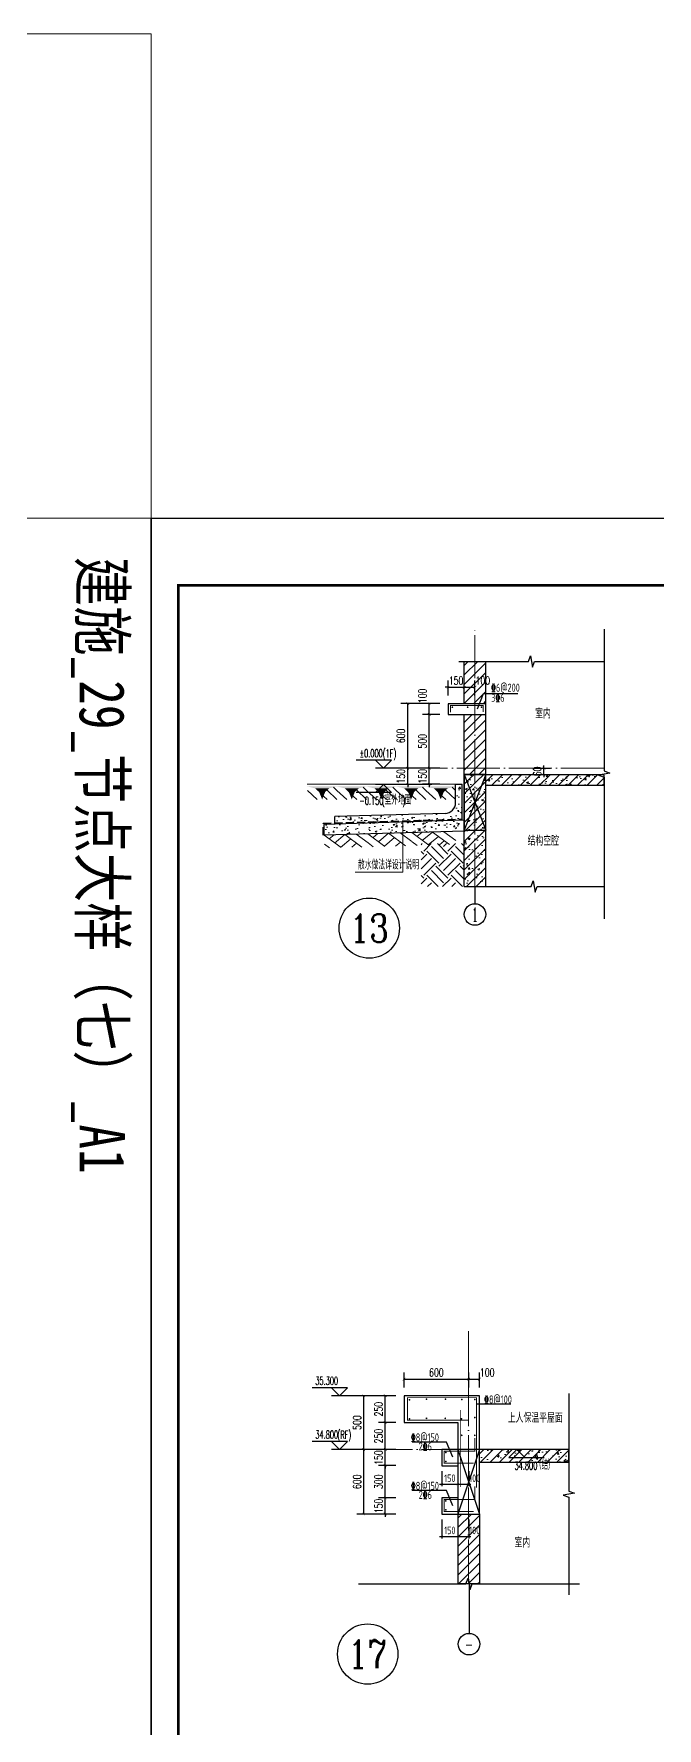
# Model space of a CAD drawing. Extents: x -668857 to 143095, y -247466 to 228182.
# Drawn here: x 125845 to 131631, y 162343 to 178091 of the extents above; entities that cross this region are included whole.
import ezdxf
from ezdxf.enums import TextEntityAlignment as Align

# ---------------------------------------------------------------- set-up
doc = ezdxf.new("R2010")
doc.units = 0
doc.header["$LTSCALE"] = 1000
doc.linetypes.add('DASH', pattern=[0.35, 0.25, -0.1])
doc.linetypes.add('DOTE', pattern=[2.42, 2, -0.2, 0.02, -0.2])
doc.layers.get('0').update_dxf_attribs({"linetype": 'CONTINUOUS'})
doc.layers.get('DEFPOINTS').update_dxf_attribs({"linetype": 'CONTINUOUS'})
for name, color, linetype in [('A-AXIS_TEXT', 7, 'CONTINUOUS'), ('AXIS', 3, 'CONTINUOUS'), ('COLUMN', 4, 'CONTINUOUS'), ('DIM', 2, 'CONTINUOUS'), ('DIM_ELEV', 3, 'CONTINUOUS'), ('DIM_SYMB', 3, 'CONTINUOUS'), ('PUB_DIM', 3, 'CONTINUOUS'), ('PUB_TEXT', 2, 'CONTINUOUS'), ('REIN', 6, 'CONTINUOUS'), ('S-大样-砼线', 7, 'CONTINUOUS'), ('S-引出线', 40, 'CONTINUOUS'), ('TEXT', 2, 'CONTINUOUS'), ('WALL', 5, 'CONTINUOUS'), ('yichutu', 7, 'CONTINUOUS'), ('导图字', 7, 'CONTINUOUS')]:
    doc.layers.add(name, color=color, linetype=linetype)
for name, color, linetype, lineweight in [('AXIS_TEXT', 7, 'CONTINUOUS', 20), ('DOTE', 19, 'DOTE', 9), ('PUB_HATCH', 8, 'CONTINUOUS', 9), ('图框', 9, 'CONTINUOUS', 18), ('填充', 251, 'CONTINUOUS', 5), ('平面-排水沟', 86, 'CONTINUOUS', 15), ('立面-中轮廓线', 30, 'CONTINUOUS', 35), ('粉刷', 251, 'CONTINUOUS', 9)]:
    doc.layers.add(name, color=color, linetype=linetype, lineweight=lineweight)
doc.styles.add('_TCH_AXIS', font='COMPLEX', dxfattribs={"bigfont": 'GBCBIG'})
doc.styles.add('_TCH_DIM', font='SIMPLEX.shx', dxfattribs={"width": 0.7, "bigfont": 'GBCBIG.shx'})
doc.styles.add('_TCH_DIM_T3', font='SIMPLEX', dxfattribs={"width": 0.705882, "bigfont": 'GBCBIG'})
doc.styles.add('COMPLEX', font='COMPLEX')
doc.styles.add('DIM_FONT_T3', font='SIMPLEX', dxfattribs={"width": 0.705882, "bigfont": 'GBCBIG'})
doc.styles.add('TSSD_DIMENSION', font='Tssdeng.shx', dxfattribs={"width": 0.7, "bigfont": 'tssdchn.shx'})
doc.styles.add('TSSD_REIN', font='tssdeng.shx', dxfattribs={"width": 0.7, "height": 300, "bigfont": 'tssdchn.shx'})
doc.styles.add('w', font='tssdeng.shx', dxfattribs={"width": 0.8, "bigfont": 'tssdchn.shx'})
doc.styles.add('黑体', font='simhei.ttf')
doc.dimstyles.new('_TCH_ARCH&&25', dxfattribs={"dimtxt": 74.375, "dimasz": 25, "dimexe": 62.5, "dimexo": 75, "dimgap": 25, "dimtad": 1, "dimdec": 0, "dimzin": 0, "dimdsep": 46, "dimtxsty": '_TCH_DIM_T3', "dimblk": 'ARCHTICK', "dimcen": 0.09, "dimclrt": 7, "dimazin": 0, "dimtfac": 1, "dimtdec": 0, "dimtix": 1, "dimtmove": 2, "dimatfit": 3, "dimldrblk": 'ARCHTICK', "dimfxl": 0, "dimtolj": 1, "dimtzin": 0, "dimarcsym": 0})
doc.dimstyles.new('TSSD_20_20', dxfattribs={"dimtxt": 60, "dimasz": 20, "dimexe": 20, "dimexo": 50, "dimgap": 20, "dimtad": 1, "dimdec": 0, "dimzin": 0, "dimdsep": 46, "dimtxsty": 'TSSD_DIMENSION', "dimblk": 'ARCHTICK', "dimblk1": 'ARCHTICK', "dimblk2": 'ARCHTICK', "dimcen": 0, "dimdle": 20, "dimclrt": 7, "dimadec": 0, "dimazin": 0, "dimtfac": 1, "dimtdec": 0, "dimtix": 1, "dimtmove": 2, "dimatfit": 3, "dimfxl": 0, "dimtolj": 1, "dimtzin": 0, "dimarcsym": 0})
pattern_1 = [(50, (28072.99, 249033.25), (143.452037, -12.550427), [15, -165]), (355, (28072.99, 249033.25), (-27.750267, 150.438427), [12, -132]), (100.4514, (28084.94, 249032.2), (115.701876, 137.88791), [12.74804, -140.22842]), (46.1842, (28072.99, 249073.25), (213.44821, -33.1038), [22.5, -247.5]), (96.6356, (28090.77, 249070.5), (186.93254, 194.82357), [19.12206, -210.3426]), (351.1842, (28072.99, 249073.25), (186.93239, 194.82372), [18, -198]), (21, (28092.99, 249063.25), (119.38141, -80.52378), [15, -165]), (326, (28092.99, 249063.25), (48.663066, 145.03001), [12, -132]), (71.4514, (28102.93, 249056.54), (168.044526, 64.5061), [12.74804, -140.22842]), (37.5, (28072.986, 249033.25), (2.431971, 66.578771), [0, -130.4, 0, -134, 0, -132.5]), (7.5, (28072.986, 249033.25), (52.613907, 78.882342), [0, -76.4, 0, -127.4, 0, -50.5]), (327.5, (28028.386, 249033.25), (106.764487, -4.510974), [0, -50, 0, -156, 0, -207]), (317.5, (28008.39, 249033.25), (116.637234, 20.020996), [0, -65, 0, -103.6, 0, -147])]
pattern_2 = [(45, (-956095.346, 321026.26), (-44.194174, 44.194174), []), (50, (-956095.35, 321026.26), (179.315046, -15.688034), [18.75, -206.25]), (355, (-956095.35, 321026.26), (-34.687833, 188.048033), [15, -165]), (100.4514, (-956080.4, 321024.95), (144.627345, 172.359886), [15.935047, -175.285528]), (46.1842, (-956095.35, 321076.26), (266.81026, -41.379754), [28.125, -309.375]), (96.6356, (-956073.1, 321072.8), (233.665676, 243.52947), [23.90257, -262.92825]), (351.1842, (-956095.35, 321076.26), (233.665486, 243.52965), [22.5, -247.5]), (21, (-956070.35, 321063.76), (149.226763, -100.654723), [18.75, -206.25]), (326, (-956070.35, 321063.76), (60.828833, 181.28751), [15, -165]), (71.4514, (-956057.91, 321055.37), (210.055657, 80.632624), [15.935047, -175.285528]), (37.5, (-956095.346, 321026.26), (3.039964, 83.2234635), [0, -163, 0, -167.5, 0, -165.625]), (7.5, (-956095.35, 321026.26), (65.767384, 98.602928), [0, -95.5, 0, -159.25, 0, -63.125]), (327.5, (-956151.096, 321026.26), (133.455609, -5.638718), [0, -62.5, 0, -195, 0, -258.75]), (317.5, (-956176.1, 321026.26), (145.796542, 25.026246), [0, -81.25, 0, -129.5, 0, -183.75])]
pattern_3 = [(45, (-956095.346, 321071.136), (-44.1941915, 44.1941915), [])]

# ---------------------------------------------------------------- blocks, each defined once
blk = doc.blocks.new('$LINEPAT$素土夯实')
at = {"color": 0}
for p, q in [((0, -210), (210, 0)), ((120, -300), (420, 0)), ((420, 0), (608, -188)), ((495, -300), (795, 0)), ((615, 0), (705, -90)), ((210, -210), (300, -300)), ((315, -105), (502, -293)), ((705, -300), (795, -210))]:
    blk.add_line(p, q, dxfattribs=at)
blk = doc.blocks.new('$LinePat$自然土壤')
at = {"color": 0}
for p, q in [((0, -90), (71, -19)), ((0, -300), (211, -89)), ((210, -300), (286, -224)), ((420, -300), (630, -90))]:
    blk.add_line(p, q, dxfattribs=at)
for points in [[(0, 0), (630, 0), (168, -45), (462, -45)], [(168, -45), (462, -45), (252, -132), (378, -132)], [(252, -132), (378, -132), (315, -300)]]:
    blk.add_solid(points, dxfattribs=at)
blk = doc.blocks.new('sanshui')
at = {"layer": '粉刷'}
h = blk.add_hatch(dxfattribs=at)
h.set_pattern_fill('混凝土', color=256, scale=20)
h.set_pattern_definition(pattern_1)
edge = h.paths.add_edge_path()
edge.add_line((346318, 427330), (346258, 427330))
edge.add_line((346258, 427330), (346258, 427160))
edge.add_arc((346158, 427160), 100, 271.7184, 360, ccw=False)
edge.add_line((346161, 427060), (345138, 427030))
edge.add_line((345138, 427030), (345138, 426970))
edge.add_line((345138, 426970), (346318, 427005))
edge.add_line((346318, 427005), (346318, 427330))
h = blk.add_hatch(dxfattribs=at)
h.set_pattern_fill('混凝土', color=256, scale=20)
h.set_pattern_definition(pattern_1)
h.paths.add_polyline_path([(346338, 426896), (346338, 426996), (345038, 426957), (345038, 426857)])
at = {"layer": 'COLUMN'}
for p, q in [((346258, 427330), (346318, 427330)), ((346258, 427160), (346258, 427330)), ((346318, 426995), (346318, 427330)), ((346338, 426996), (345038, 426957)), ((345038, 426857), (345038, 426957)), ((346161, 427060), (345138, 427030)), ((345138, 426960), (345138, 427030)), ((346338, 426896), (345038, 426857))]:
    blk.add_line(p, q, dxfattribs=at)
blk.add_arc((346158, 427160), 100, 271.7184, 0, dxfattribs=at)
at = {"layer": '立面-中轮廓线', "linetype": 'DASH', "ltscale": 0.3}
blk.add_lwpolyline([(345028, 426857), (345028, 426966), (346318, 427005)], dxfattribs=at)
at = {"layer": '粉刷'}
blk.add_line((344881, 427330), (346258, 427330), dxfattribs=at)
at = {"layer": '粉刷', "yscale": 0.4, "zscale": 0.4}
for name, p, xscale, rotation in [('$LinePat$自然土壤', (345157, 427310), -0.4369306507241237, 359.9999999999903), ('$LinePat$自然土壤', (345432, 427310), -0.4369306507241237, 359.9999999999903), ('$LinePat$自然土壤', (345707, 427310), -0.4369306507241237, 359.9999999999903), ('$LinePat$自然土壤', (345983, 427310), -0.4369306507241237, 359.9999999999903), ('$LinePat$自然土壤', (346258, 427310), -0.4369306507241237, 359.9999999999903), ('$LINEPAT$素土夯实', (345444, 426869), -0.5117605352322558, 1.718358001643932), ('$LINEPAT$素土夯实', (345851, 426881), -0.5117605352322558, 1.718358001643932), ('$LINEPAT$素土夯实', (346258, 426893), -0.5117605352322558, 1.718358001643932)]:
    blk.add_blockref(name, p, dxfattribs=dict(at, xscale=xscale, rotation=rotation))
blk = doc.blocks.new('GFDDDDRG')
at = {"layer": '图框'}
blk.add_lwpolyline([(923310, -107437), (923310, -159999), (893610, -159999), (893610, -107437)], close=True, dxfattribs=at)
blk.add_lwpolyline([(923310, -107437), (923310, -159999), (893610, -159999), (893610, -107437)], close=True, dxfattribs=at)
at = {"layer": '图框', "const_width": 50}
blk.add_lwpolyline([(894110, -159499), (922810, -159499), (922810, -108687), (894110, -108687)], close=True, dxfattribs=at)
blk = doc.blocks.new('yct-1051-594-26275-14850-25-1002.0')
at = {"layer": 'yichutu', "color": 7}
blk.add_lwpolyline([(0, 0), (0, 14850), (26275, 14850), (26275, 0)], close=True, dxfattribs=at)
blk = doc.blocks.new('_ArchTick')
at = {"color": 0, "linetype": 'ByBlock', "const_width": 0.15}
blk.add_lwpolyline([(-0.5, -0.5), (0.5, 0.5)], dxfattribs=at)
blk = doc.blocks.new('*D2223')
at = {"layer": 'DEFPOINTS', "color": 0}
for p in [(128907, 164933), (129207, 164933), (129207, 164333)]:
    blk.add_point(p, dxfattribs=at)
at = {"layer": 'PUB_DIM', "color": 0, "lineweight": -2}
for p, q in [((129132, 164933), (128844, 164933)), ((128907, 164333), (128907, 164933)), ((129132, 164333), (128844, 164333))]:
    blk.add_line(p, q, dxfattribs=at)
at = {"layer": 'PUB_DIM', "color": 0, "lineweight": -2, "xscale": 25, "yscale": 25, "zscale": 25}
for p, rotation in [((128907, 164933), 90), ((128907, 164333), 270)]:
    blk.add_blockref('_ArchTick', p, dxfattribs=dict(at, rotation=rotation))
at = {"layer": 'PUB_DIM', "color": 7, "insert": (128845, 164633), "char_height": 74.4, "attachment_point": 5, "rotation": 90, "style": '_TCH_DIM_T3'}
blk.add_mtext('\\A1;600', dxfattribs=at)
blk = doc.blocks.new('*D2224')
at = {"layer": 'DEFPOINTS', "color": 0}
for p in [(128907, 165433), (129207, 165433), (129207, 164933)]:
    blk.add_point(p, dxfattribs=at)
at = {"layer": 'PUB_DIM', "color": 0, "lineweight": -2}
for p, q in [((129132, 165433), (128844, 165433)), ((128907, 164933), (128907, 165433)), ((129132, 164933), (128844, 164933))]:
    blk.add_line(p, q, dxfattribs=at)
at = {"layer": 'PUB_DIM', "color": 0, "lineweight": -2, "xscale": 25, "yscale": 25, "zscale": 25}
for p, rotation in [((128907, 165433), 90), ((128907, 164933), 270)]:
    blk.add_blockref('_ArchTick', p, dxfattribs=dict(at, rotation=rotation))
at = {"layer": 'PUB_DIM', "color": 7, "insert": (128845, 165183), "char_height": 74.4, "attachment_point": 5, "rotation": 90, "style": '_TCH_DIM_T3'}
blk.add_mtext('\\A1;500', dxfattribs=at)
blk = doc.blocks.new('*D2225')
at = {"layer": 'DEFPOINTS', "color": 0}
for p in [(129632, 164783), (129782, 164783), (129782, 164611)]:
    blk.add_point(p, dxfattribs=at)
at = {"layer": 'DIM', "color": 0, "lineweight": -2}
for p, q in [((129632, 164733), (129632, 164591)), ((129782, 164733), (129782, 164591)), ((129612, 164611), (129802, 164611))]:
    blk.add_line(p, q, dxfattribs=at)
at = {"layer": 'DIM', "color": 0, "lineweight": -2, "xscale": 20, "yscale": 20, "zscale": 20, "rotation": 180}
blk.add_blockref('_ArchTick', (129632, 164611), dxfattribs=at)
at = {"layer": 'DIM', "color": 0, "lineweight": -2, "xscale": 20, "yscale": 20, "zscale": 20}
blk.add_blockref('_ArchTick', (129782, 164611), dxfattribs=at)
at = {"layer": 'DIM', "color": 7, "insert": (129707, 164666), "char_height": 70, "attachment_point": 5, "style": 'TSSD_DIMENSION'}
blk.add_mtext('\\A1;150', dxfattribs=at)
blk = doc.blocks.new('*D2226')
at = {"layer": 'DEFPOINTS', "color": 0}
for p in [(129782, 164783), (129882, 164783), (129882, 164611)]:
    blk.add_point(p, dxfattribs=at)
at = {"layer": 'DIM', "color": 0, "lineweight": -2}
for p, q in [((129782, 164733), (129782, 164591)), ((129882, 164733), (129882, 164591)), ((129762, 164611), (129902, 164611))]:
    blk.add_line(p, q, dxfattribs=at)
at = {"layer": 'DIM', "color": 0, "lineweight": -2, "xscale": 20, "yscale": 20, "zscale": 20, "rotation": 180}
blk.add_blockref('_ArchTick', (129782, 164611), dxfattribs=at)
at = {"layer": 'DIM', "color": 0, "lineweight": -2, "xscale": 20, "yscale": 20, "zscale": 20}
blk.add_blockref('_ArchTick', (129882, 164611), dxfattribs=at)
at = {"layer": 'DIM', "color": 7, "insert": (129938, 164666), "char_height": 70, "attachment_point": 5, "style": 'TSSD_DIMENSION'}
blk.add_mtext('\\A1;100', dxfattribs=at)
blk = doc.blocks.new('*D2227')
at = {"layer": 'DEFPOINTS', "color": 0}
for p in [(129882, 165587), (129282, 165433), (129882, 165433)]:
    blk.add_point(p, dxfattribs=at)
at = {"layer": 'PUB_DIM', "color": 0, "lineweight": -2}
for p, q in [((129282, 165508), (129282, 165649)), ((129282, 165587), (129882, 165587)), ((129882, 165508), (129882, 165649))]:
    blk.add_line(p, q, dxfattribs=at)
at = {"layer": 'PUB_DIM', "color": 0, "lineweight": -2, "xscale": 25, "yscale": 25, "zscale": 25, "rotation": 180}
blk.add_blockref('_ArchTick', (129282, 165587), dxfattribs=at)
at = {"layer": 'PUB_DIM', "color": 0, "lineweight": -2, "xscale": 25, "yscale": 25, "zscale": 25}
blk.add_blockref('_ArchTick', (129882, 165587), dxfattribs=at)
at = {"layer": 'PUB_DIM', "color": 7, "insert": (129582, 165649), "char_height": 74.4, "attachment_point": 5, "style": '_TCH_DIM_T3'}
blk.add_mtext('\\A1;600', dxfattribs=at)
blk = doc.blocks.new('*D2228')
at = {"layer": 'DEFPOINTS', "color": 0}
for p in [(129982, 165587), (129882, 165433), (129982, 165433)]:
    blk.add_point(p, dxfattribs=at)
at = {"layer": 'PUB_DIM', "color": 0, "lineweight": -2}
for p, q in [((129882, 165508), (129882, 165649)), ((129882, 165587), (129982, 165587)), ((129982, 165508), (129982, 165649))]:
    blk.add_line(p, q, dxfattribs=at)
at = {"layer": 'PUB_DIM', "color": 0, "lineweight": -2, "xscale": 25, "yscale": 25, "zscale": 25, "rotation": 180}
blk.add_blockref('_ArchTick', (129882, 165587), dxfattribs=at)
at = {"layer": 'PUB_DIM', "color": 0, "lineweight": -2, "xscale": 25, "yscale": 25, "zscale": 25}
blk.add_blockref('_ArchTick', (129982, 165587), dxfattribs=at)
at = {"layer": 'PUB_DIM', "color": 7, "insert": (130054, 165649), "char_height": 74.4, "attachment_point": 5, "style": '_TCH_DIM_T3'}
blk.add_mtext('\\A1;100', dxfattribs=at)
blk = doc.blocks.new('*D2229')
at = {"layer": 'DEFPOINTS', "color": 0}
for p in [(129632, 164333), (129782, 164333), (129782, 164126)]:
    blk.add_point(p, dxfattribs=at)
at = {"layer": 'DIM', "color": 0, "lineweight": -2}
for p, q in [((129632, 164283), (129632, 164106)), ((129782, 164283), (129782, 164106)), ((129612, 164126), (129802, 164126))]:
    blk.add_line(p, q, dxfattribs=at)
at = {"layer": 'DIM', "color": 0, "lineweight": -2, "xscale": 20, "yscale": 20, "zscale": 20, "rotation": 180}
blk.add_blockref('_ArchTick', (129632, 164126), dxfattribs=at)
at = {"layer": 'DIM', "color": 0, "lineweight": -2, "xscale": 20, "yscale": 20, "zscale": 20}
blk.add_blockref('_ArchTick', (129782, 164126), dxfattribs=at)
at = {"layer": 'DIM', "color": 7, "insert": (129707, 164181), "char_height": 70, "attachment_point": 5, "style": 'TSSD_DIMENSION'}
blk.add_mtext('\\A1;150', dxfattribs=at)
blk = doc.blocks.new('*D2230')
at = {"layer": 'DEFPOINTS', "color": 0}
for p in [(129782, 164333), (129882, 164333), (129882, 164126)]:
    blk.add_point(p, dxfattribs=at)
at = {"layer": 'DIM', "color": 0, "lineweight": -2}
for p, q in [((129782, 164283), (129782, 164106)), ((129882, 164283), (129882, 164106)), ((129762, 164126), (129902, 164126))]:
    blk.add_line(p, q, dxfattribs=at)
at = {"layer": 'DIM', "color": 0, "lineweight": -2, "xscale": 20, "yscale": 20, "zscale": 20, "rotation": 180}
blk.add_blockref('_ArchTick', (129782, 164126), dxfattribs=at)
at = {"layer": 'DIM', "color": 0, "lineweight": -2, "xscale": 20, "yscale": 20, "zscale": 20}
blk.add_blockref('_ArchTick', (129882, 164126), dxfattribs=at)
at = {"layer": 'DIM', "color": 7, "insert": (129938, 164181), "char_height": 70, "attachment_point": 5, "style": 'TSSD_DIMENSION'}
blk.add_mtext('\\A1;100', dxfattribs=at)
blk = doc.blocks.new('*D2231')
at = {"layer": 'DEFPOINTS', "color": 0}
for p in [(129107, 165433), (129282, 165433), (129282, 165183)]:
    blk.add_point(p, dxfattribs=at)
at = {"layer": 'PUB_DIM', "color": 0, "lineweight": -2}
for p, q in [((129207, 165433), (129044, 165433)), ((129107, 165183), (129107, 165433)), ((129207, 165183), (129044, 165183))]:
    blk.add_line(p, q, dxfattribs=at)
at = {"layer": 'PUB_DIM', "color": 0, "lineweight": -2, "xscale": 25, "yscale": 25, "zscale": 25}
for p, rotation in [((129107, 165433), 90), ((129107, 165183), 270)]:
    blk.add_blockref('_ArchTick', p, dxfattribs=dict(at, rotation=rotation))
at = {"layer": 'PUB_DIM', "color": 7, "insert": (129045, 165308), "char_height": 74.4, "attachment_point": 5, "rotation": 90, "style": '_TCH_DIM_T3'}
blk.add_mtext('\\A1;250', dxfattribs=at)
blk = doc.blocks.new('*D2232')
at = {"layer": 'DEFPOINTS', "color": 0}
for p in [(129107, 165183), (129282, 165183), (129282, 164933)]:
    blk.add_point(p, dxfattribs=at)
at = {"layer": 'PUB_DIM', "color": 0, "lineweight": -2}
for p, q in [((129207, 165183), (129044, 165183)), ((129107, 164933), (129107, 165183)), ((129207, 164933), (129044, 164933))]:
    blk.add_line(p, q, dxfattribs=at)
at = {"layer": 'PUB_DIM', "color": 0, "lineweight": -2, "xscale": 25, "yscale": 25, "zscale": 25}
for p, rotation in [((129107, 165183), 90), ((129107, 164933), 270)]:
    blk.add_blockref('_ArchTick', p, dxfattribs=dict(at, rotation=rotation))
at = {"layer": 'PUB_DIM', "color": 7, "insert": (129045, 165058), "char_height": 74.4, "attachment_point": 5, "rotation": 90, "style": '_TCH_DIM_T3'}
blk.add_mtext('\\A1;250', dxfattribs=at)
blk = doc.blocks.new('*D2233')
at = {"layer": 'DEFPOINTS', "color": 0}
for p in [(129107, 164933), (129282, 164933), (129282, 164783)]:
    blk.add_point(p, dxfattribs=at)
at = {"layer": 'PUB_DIM', "color": 0, "lineweight": -2}
for p, q in [((129207, 164933), (129044, 164933)), ((129107, 164933), (129107, 164958)), ((129107, 164783), (129107, 164933)), ((129207, 164783), (129044, 164783)), ((129107, 164783), (129107, 164758))]:
    blk.add_line(p, q, dxfattribs=at)
at = {"layer": 'PUB_DIM', "color": 0, "lineweight": -2, "xscale": 25, "yscale": 25, "zscale": 25}
for p, rotation in [((129107, 164933), 270), ((129107, 164783), 90)]:
    blk.add_blockref('_ArchTick', p, dxfattribs=dict(at, rotation=rotation))
at = {"layer": 'PUB_DIM', "color": 7, "insert": (129045, 164858), "char_height": 74.4, "attachment_point": 5, "rotation": 90, "style": '_TCH_DIM_T3'}
blk.add_mtext('\\A1;150', dxfattribs=at)
blk = doc.blocks.new('*D2234')
at = {"layer": 'DEFPOINTS', "color": 0}
for p in [(129107, 164783), (129282, 164783), (129282, 164483)]:
    blk.add_point(p, dxfattribs=at)
at = {"layer": 'PUB_DIM', "color": 0, "lineweight": -2}
for p, q in [((129207, 164783), (129044, 164783)), ((129107, 164483), (129107, 164783)), ((129207, 164483), (129044, 164483))]:
    blk.add_line(p, q, dxfattribs=at)
at = {"layer": 'PUB_DIM', "color": 0, "lineweight": -2, "xscale": 25, "yscale": 25, "zscale": 25}
for p, rotation in [((129107, 164783), 90), ((129107, 164483), 270)]:
    blk.add_blockref('_ArchTick', p, dxfattribs=dict(at, rotation=rotation))
at = {"layer": 'PUB_DIM', "color": 7, "insert": (129045, 164633), "char_height": 74.4, "attachment_point": 5, "rotation": 90, "style": '_TCH_DIM_T3'}
blk.add_mtext('\\A1;300', dxfattribs=at)
blk = doc.blocks.new('*D2235')
at = {"layer": 'DEFPOINTS', "color": 0}
for p in [(129107, 164483), (129282, 164483), (129282, 164333)]:
    blk.add_point(p, dxfattribs=at)
at = {"layer": 'PUB_DIM', "color": 0, "lineweight": -2}
for p, q in [((129207, 164483), (129044, 164483)), ((129107, 164483), (129107, 164508)), ((129107, 164333), (129107, 164483)), ((129207, 164333), (129044, 164333)), ((129107, 164333), (129107, 164308))]:
    blk.add_line(p, q, dxfattribs=at)
at = {"layer": 'PUB_DIM', "color": 0, "lineweight": -2, "xscale": 25, "yscale": 25, "zscale": 25}
for p, rotation in [((129107, 164483), 270), ((129107, 164333), 90)]:
    blk.add_blockref('_ArchTick', p, dxfattribs=dict(at, rotation=rotation))
at = {"layer": 'PUB_DIM', "color": 7, "insert": (129045, 164408), "char_height": 74.4, "attachment_point": 5, "rotation": 90, "style": '_TCH_DIM_T3'}
blk.add_mtext('\\A1;150', dxfattribs=at)
blk = doc.blocks.new('*D2300')
at = {"layer": 'DEFPOINTS', "color": 0}
for p in [(130415, 171266), (130415, 171206), (130581, 171266)]:
    blk.add_point(p, dxfattribs=at)
at = {"layer": 'PUB_DIM', "color": 0, "lineweight": -2}
for p, q in [((130490, 171266), (130643, 171266)), ((130490, 171206), (130643, 171206)), ((130581, 171266), (130581, 171291)), ((130581, 171206), (130581, 171266)), ((130581, 171206), (130581, 171181))]:
    blk.add_line(p, q, dxfattribs=at)
at = {"layer": 'PUB_DIM', "color": 0, "lineweight": -2, "xscale": 25, "yscale": 25, "zscale": 25}
for p, rotation in [((130581, 171266), 270), ((130581, 171206), 90)]:
    blk.add_blockref('_ArchTick', p, dxfattribs=dict(at, rotation=rotation))
at = {"layer": 'PUB_DIM', "color": 7, "insert": (130519, 171236), "char_height": 74.4, "attachment_point": 5, "rotation": 90, "style": '_TCH_DIM_T3'}
blk.add_mtext('\\A1;60', dxfattribs=at)
blk = doc.blocks.new('*D2301')
at = {"layer": 'DEFPOINTS', "color": 0}
for p in [(129840, 172018), (129690, 171866), (129840, 171866)]:
    blk.add_point(p, dxfattribs=at)
at = {"layer": 'PUB_DIM', "color": 0, "lineweight": -2}
for p, q in [((129690, 172018), (129665, 172018)), ((129690, 171941), (129690, 172080)), ((129690, 172018), (129840, 172018)), ((129840, 171941), (129840, 172080)), ((129840, 172018), (129865, 172018))]:
    blk.add_line(p, q, dxfattribs=at)
at = {"layer": 'PUB_DIM', "color": 0, "lineweight": -2, "xscale": 25, "yscale": 25, "zscale": 25}
blk.add_blockref('_ArchTick', (129690, 172018), dxfattribs=at)
at = {"layer": 'PUB_DIM', "color": 0, "lineweight": -2, "xscale": 25, "yscale": 25, "zscale": 25, "rotation": 180}
blk.add_blockref('_ArchTick', (129840, 172018), dxfattribs=at)
at = {"layer": 'PUB_DIM', "color": 7, "insert": (129765, 172080), "char_height": 74.4, "attachment_point": 5, "style": '_TCH_DIM_T3'}
blk.add_mtext('\\A1;150', dxfattribs=at)
blk = doc.blocks.new('*D2302')
at = {"layer": 'DEFPOINTS', "color": 0}
for p in [(129940, 172018), (129840, 171866), (129940, 171866)]:
    blk.add_point(p, dxfattribs=at)
at = {"layer": 'PUB_DIM', "color": 0, "lineweight": -2}
for p, q in [((129840, 171941), (129840, 172080)), ((129840, 172018), (129940, 172018)), ((129940, 171941), (129940, 172080))]:
    blk.add_line(p, q, dxfattribs=at)
at = {"layer": 'PUB_DIM', "color": 0, "lineweight": -2, "xscale": 25, "yscale": 25, "zscale": 25, "rotation": 180}
blk.add_blockref('_ArchTick', (129840, 172018), dxfattribs=at)
at = {"layer": 'PUB_DIM', "color": 0, "lineweight": -2, "xscale": 25, "yscale": 25, "zscale": 25}
blk.add_blockref('_ArchTick', (129940, 172018), dxfattribs=at)
at = {"layer": 'PUB_DIM', "color": 7, "insert": (130013, 172080), "char_height": 74.4, "attachment_point": 5, "style": '_TCH_DIM_T3'}
blk.add_mtext('\\A1;100', dxfattribs=at)
blk = doc.blocks.new('*D2303')
at = {"layer": 'DEFPOINTS', "color": 0}
for p in [(129516, 171866), (129690, 171866), (129690, 171766)]:
    blk.add_point(p, dxfattribs=at)
at = {"layer": 'PUB_DIM', "color": 0, "lineweight": -2}
for p, q in [((129615, 171866), (129453, 171866)), ((129516, 171766), (129516, 171866)), ((129615, 171766), (129453, 171766))]:
    blk.add_line(p, q, dxfattribs=at)
at = {"layer": 'PUB_DIM', "color": 0, "lineweight": -2, "xscale": 25, "yscale": 25, "zscale": 25}
for p, rotation in [((129516, 171866), 90), ((129516, 171766), 270)]:
    blk.add_blockref('_ArchTick', p, dxfattribs=dict(at, rotation=rotation))
at = {"layer": 'PUB_DIM', "color": 7, "insert": (129453, 171938), "char_height": 74.4, "attachment_point": 5, "rotation": 90, "style": '_TCH_DIM_T3'}
blk.add_mtext('\\A1;100', dxfattribs=at)
blk = doc.blocks.new('*D2304')
at = {"layer": 'DEFPOINTS', "color": 0}
for p in [(129516, 171766), (129690, 171766), (129690, 171266)]:
    blk.add_point(p, dxfattribs=at)
at = {"layer": 'PUB_DIM', "color": 0, "lineweight": -2}
for p, q in [((129615, 171766), (129453, 171766)), ((129516, 171266), (129516, 171766)), ((129615, 171266), (129453, 171266))]:
    blk.add_line(p, q, dxfattribs=at)
at = {"layer": 'PUB_DIM', "color": 0, "lineweight": -2, "xscale": 25, "yscale": 25, "zscale": 25}
for p, rotation in [((129516, 171766), 90), ((129516, 171266), 270)]:
    blk.add_blockref('_ArchTick', p, dxfattribs=dict(at, rotation=rotation))
at = {"layer": 'PUB_DIM', "color": 7, "insert": (129453, 171516), "char_height": 74.4, "attachment_point": 5, "rotation": 90, "style": '_TCH_DIM_T3'}
blk.add_mtext('\\A1;500', dxfattribs=at)
blk = doc.blocks.new('*D2305')
at = {"layer": 'DEFPOINTS', "color": 0}
for p in [(129516, 171266), (129690, 171266), (129690, 171116)]:
    blk.add_point(p, dxfattribs=at)
at = {"layer": 'PUB_DIM', "color": 0, "lineweight": -2}
for p, q in [((129615, 171266), (129453, 171266)), ((129516, 171266), (129516, 171291)), ((129516, 171116), (129516, 171266)), ((129615, 171116), (129453, 171116)), ((129516, 171116), (129516, 171091))]:
    blk.add_line(p, q, dxfattribs=at)
at = {"layer": 'PUB_DIM', "color": 0, "lineweight": -2, "xscale": 25, "yscale": 25, "zscale": 25}
for p, rotation in [((129516, 171266), 270), ((129516, 171116), 90)]:
    blk.add_blockref('_ArchTick', p, dxfattribs=dict(at, rotation=rotation))
at = {"layer": 'PUB_DIM', "color": 7, "insert": (129453, 171191), "char_height": 74.4, "attachment_point": 5, "rotation": 90, "style": '_TCH_DIM_T3'}
blk.add_mtext('\\A1;150', dxfattribs=at)
blk = doc.blocks.new('*D2323')
at = {"layer": 'DEFPOINTS', "color": 0}
for p in [(129316, 171266), (129616, 171266), (129616, 171115)]:
    blk.add_point(p, dxfattribs=at)
at = {"layer": 'PUB_DIM', "color": 0, "lineweight": -2}
for p, q in [((129541, 171266), (129253, 171266)), ((129316, 171266), (129316, 171291)), ((129316, 171115), (129316, 171266)), ((129541, 171115), (129253, 171115)), ((129316, 171115), (129316, 171090))]:
    blk.add_line(p, q, dxfattribs=at)
at = {"layer": 'PUB_DIM', "color": 0, "lineweight": -2, "xscale": 25, "yscale": 25, "zscale": 25}
for p, rotation in [((129316, 171266), 270), ((129316, 171115), 90)]:
    blk.add_blockref('_ArchTick', p, dxfattribs=dict(at, rotation=rotation))
at = {"layer": 'PUB_DIM', "color": 7, "insert": (129253, 171190), "char_height": 74.4, "attachment_point": 5, "rotation": 90, "style": '_TCH_DIM_T3'}
blk.add_mtext('\\A1;150', dxfattribs=at)
blk = doc.blocks.new('*D2324')
at = {"layer": 'DEFPOINTS', "color": 0}
for p in [(129316, 171866), (129616, 171866), (129616, 171266)]:
    blk.add_point(p, dxfattribs=at)
at = {"layer": 'PUB_DIM', "color": 0, "lineweight": -2}
for p, q in [((129541, 171866), (129253, 171866)), ((129316, 171266), (129316, 171866)), ((129541, 171266), (129253, 171266))]:
    blk.add_line(p, q, dxfattribs=at)
at = {"layer": 'PUB_DIM', "color": 0, "lineweight": -2, "xscale": 25, "yscale": 25, "zscale": 25}
for p, rotation in [((129316, 171866), 90), ((129316, 171266), 270)]:
    blk.add_blockref('_ArchTick', p, dxfattribs=dict(at, rotation=rotation))
at = {"layer": 'PUB_DIM', "color": 7, "insert": (129253, 171566), "char_height": 74.4, "attachment_point": 5, "rotation": 90, "style": '_TCH_DIM_T3'}
blk.add_mtext('\\A1;600', dxfattribs=at)
blk = doc.blocks.new('_AXISO')
blk.add_circle((0, 0), 0.5)
at = {"layer": 'A-AXIS_TEXT', "style": 'COMPLEX', "width": 1.041667}
blk.add_attdef('A', text='', height=0.56, dxfattribs=at).set_placement((-0.25, -0.28), (0.25, -0.28), align=Align.FIT)
blk = doc.blocks.new('20210809.04121594')
at = {"layer": 'REIN', "const_width": 9}
blk.add_lwpolyline([(87155, 67699), (87155, 67763), (87458, 67763), (87458, 67705)], dxfattribs=at)
at = {"layer": 'REIN', "const_width": 8}
for points in [[(87168, 67748, 1), (87176, 67748, 1)], [(87310, 67748, 1), (87318, 67748, 1)], [(87439, 67748, 1), (87447, 67748, 1)]]:
    blk.add_lwpolyline(points, format="xyb", close=True, dxfattribs=at)
at = {"layer": 'S-大样-砼线'}
for p, q in [((87282, 67121), (87482, 66606)), ((87482, 67121), (87282, 66606))]:
    blk.add_line(p, q, dxfattribs=at)
blk.add_lwpolyline([(87482, 67121), (87282, 67121), (87282, 66606), (87482, 66606)], close=True, dxfattribs=at)
at = {"layer": 'S-引出线'}
blk.add_lwpolyline([(87404, 67734), (87462, 67875), (87780, 67875)], dxfattribs=at)
at = {"layer": 'TEXT', "style": 'w', "width": 0.7}
for s, p in [('%%1326@200', (87532, 67892)), ('3%%1326', (87532, 67798))]:
    blk.add_text(s, height=75, rotation=0, dxfattribs=at).set_placement(p)
blk = doc.blocks.new('20210809.04161054')
at = {"layer": 'REIN', "const_width": 9}
for points in [[(87718, 67455), (87155, 67455), (87155, 67663), (87796, 67663), (87796, 66828)], [(87645, 66834), (87645, 67549)], [(87780, 67289), (87780, 67166), (87496, 67166), (87496, 67054), (87768, 67054)], [(87780, 66839), (87780, 66716), (87496, 66716), (87496, 66604), (87768, 66604)]]:
    blk.add_lwpolyline(points, dxfattribs=at)
at = {"layer": 'REIN', "const_width": 8}
for points in [[(87169, 67644, 1), (87177, 67644, 1)], [(87327, 67649, 1), (87335, 67649, 1)], [(87504, 67649, 1), (87512, 67649, 1)], [(87654, 67646, 1), (87662, 67646, 1)], [(87775, 67646, 1), (87783, 67646, 1)], [(87169, 67466, 1), (87177, 67466, 1)], [(87327, 67471, 1), (87335, 67471, 1)], [(87501, 67471, 1), (87509, 67471, 1)], [(87652, 67466, 1), (87660, 67466, 1)], [(87775, 67478, 1), (87783, 67478, 1)], [(87654, 67313, 1), (87662, 67313, 1)], [(87775, 67313, 1), (87783, 67313, 1)], [(87506, 67153, 1), (87514, 67153, 1)], [(87506, 67070, 1), (87514, 67070, 1)], [(87506, 66703, 1), (87514, 66703, 1)], [(87506, 66620, 1), (87514, 66620, 1)]]:
    blk.add_lwpolyline(points, format="xyb", close=True, dxfattribs=at)
at = {"layer": 'S-大样-砼线'}
for p, q in [((87622, 67181), (87822, 66581)), ((87822, 67181), (87622, 66581))]:
    blk.add_line(p, q, dxfattribs=at)
blk.add_lwpolyline([(87822, 67181), (87622, 67181), (87622, 66581), (87822, 66581)], close=True, dxfattribs=at)
at = {"layer": 'S-引出线'}
for points in [[(88114, 67602), (87796, 67602)], [(87575, 67109), (87517, 67250), (87199, 67250)], [(87575, 66659), (87517, 66800), (87199, 66800)]]:
    blk.add_lwpolyline(points, dxfattribs=at)
at = {"layer": 'TEXT', "color": 1, "style": 'TSSD_REIN', "width": 0.7}
blk.add_text('%%1328@100', height=75, rotation=0, dxfattribs=at).set_placement((87866, 67609))
at = {"layer": 'TEXT', "style": 'TSSD_REIN', "width": 0.7}
for s, p in [('%%1328@150', (87186, 67256)), ('2%%1326', (87258, 67172)), ('%%1328@150', (87186, 66806)), ('2%%1326', (87258, 66722))]:
    blk.add_text(s, height=75, rotation=0, dxfattribs=at).set_placement(p)

msp = doc.modelspace()

# ---------------------------------------------------------------- hatches: boundary and pattern name
at = {"layer": 'PUB_HATCH'}
h = msp.add_hatch(dxfattribs=at)
h.set_pattern_fill('普通砖', color=256, scale=25, style=0)
h.set_pattern_definition(pattern_3)
h.paths.add_polyline_path([(130040.16, 171865.63), (130040.16, 172258.42), (129840.16, 172258.42), (129840.16, 171865.63)])
h = msp.add_hatch(dxfattribs=at)
h.set_pattern_fill('普通砖', color=256, scale=25, style=0)
h.set_pattern_definition(pattern_3)
h.paths.add_polyline_path([(129840.16, 171205.63), (130040.16, 171205.63), (130040.16, 171765.63), (129840.16, 171765.63)])
h = msp.add_hatch(dxfattribs=at)
h.set_pattern_fill('钢筋混凝土', color=256, scale=25, style=0)
h.set_pattern_definition(pattern_2)
h.paths.add_polyline_path([(130040.13, 170165.63), (130040.15, 171105.63), (129840.16, 171205.63), (129840.13, 170165.64)])
h = msp.add_hatch(dxfattribs=at)
h.set_pattern_fill('钢筋混凝土', color=256, scale=25, style=0)
h.set_pattern_definition(pattern_2)
h.paths.add_polyline_path([(131138.68, 171205.63), (129840.16, 171205.63), (130040.15, 171105.63), (131138.68, 171105.63)])
h = msp.add_hatch(dxfattribs=at)
h.set_pattern_fill('钢筋混凝土', color=256, scale=25, style=0)
h.set_pattern_definition(pattern_2)
h.paths.add_polyline_path([(129981.58, 164932.83), (129981.58, 164812.83), (130811.81, 164812.83), (130811.81, 164932.83)])
h = msp.add_hatch(dxfattribs=at)
h.set_pattern_fill('普通砖', color=256, scale=25, style=0)
h.set_pattern_definition(pattern_3)
h.paths.add_polyline_path([(129981.58, 164332.83), (129881.55, 164332.83), (129781.63, 164332.83), (129781.63, 163683.21), (129981.63, 163683.21), (129981.63, 164332.83)])
at = {"layer": '填充'}
h = msp.add_hatch(dxfattribs=at)
h.set_pattern_fill('EARTH', color=250, scale=50, angle=45, style=0)
h.set_pattern_definition([(45, (-985658.12, -285027.74), (0, 224.506403), [158.75, -158.75]), (45, (-985700.21, -284985.64), (0, 224.506403), [158.75, -158.75]), (45, (-985742.3, -284943.55), (0, 224.506403), [158.75, -158.75]), (135, (-985742.3, -284915.48), (-224.506403, 0), [158.75, -158.75]), (135, (-985700.21, -284873.39), (-224.506403, 0), [158.75, -158.75]), (135, (-985658.12, -284831.3), (-224.506403, 0), [158.75, -158.75])])
h.paths.add_polyline_path([(129840.16, 170565.63), (129440.16, 170565.63), (129440.16, 170165.63), (129840.16, 170165.63)])

# ---------------------------------------------------------------- linework, layer by layer
at = {"layer": 'AXIS'}
for p, q in [((129940.04, 170165.63), (129940.04, 170006.24)), ((129885.18, 163683.21), (129885.18, 163223.82))]:
    msp.add_line(p, q, dxfattribs=at)
at = {"layer": 'AXIS', "color": 6}
for centre in [(128958.79, 169779.06), (128943.93, 163031.99)]:
    msp.add_circle(centre, 280, dxfattribs=at)
at = {"layer": 'DIM_ELEV'}
for p, q in [((129165.55, 171340.63), (128837.55, 171340.63)), ((129090.55, 171265.63), (129015.55, 171340.63)), ((129090.55, 171265.63), (129165.55, 171340.63)), ((129515.55, 171265.63), (129015.55, 171265.63)), ((129165.55, 171040.16), (128837.55, 171040.16)), ((129090.55, 171115.16), (129015.55, 171040.16)), ((129515.55, 171115.16), (129015.55, 171115.16)), ((129090.55, 171115.16), (129165.55, 171040.16)), ((128756.97, 165507.83), (128428.97, 165507.83)), ((128681.97, 165432.83), (128606.97, 165507.83)), ((129106.97, 165432.83), (128606.97, 165432.83)), ((128681.97, 165432.83), (128756.97, 165507.83)), ((128756.97, 165007.83), (128428.97, 165007.83)), ((128681.97, 164932.83), (128606.97, 165007.83)), ((129106.97, 164932.83), (128606.97, 164932.83)), ((128681.97, 164932.83), (128756.97, 165007.83))]:
    msp.add_line(p, q, dxfattribs=at)
at = {"layer": 'DIM_ELEV', "color": 3}
for p, q in [((130329.08, 164932.83), (130254.08, 164857.83)), ((130329.08, 164932.83), (130404.08, 164857.83)), ((130254.08, 164857.83), (130582.08, 164857.83))]:
    msp.add_line(p, q, dxfattribs=at)
at = {"layer": 'DIM_SYMB'}
for points in [[(131138.68, 172558.42), (131138.68, 171240.15), (131191.18, 171221.04), (131086.18, 171202.53), (131138.68, 171183.9), (131138.68, 169865.63)], [(129790.16, 172258.42), (130436.29, 172258.42), (130455.4, 172310.92), (130473.92, 172205.92), (130492.54, 172258.42), (131138.68, 172258.42)], [(129840.16, 170165.63), (130461.29, 170165.63), (130480.4, 170218.13), (130498.92, 170113.13), (130517.54, 170165.63), (131138.68, 170165.63)], [(130811.81, 165452.85), (130811.81, 164546.16), (130864.31, 164527.05), (130759.31, 164508.53), (130811.81, 164489.91), (130811.81, 163583.21)], [(128858.02, 163683.21), (129856.79, 163683.21), (129875.9, 163735.71), (129894.41, 163630.71), (129913.04, 163683.21), (130911.81, 163683.21)]]:
    msp.add_lwpolyline(points, dxfattribs=at)
at = {"layer": 'DOTE', "color": 1, "linetype": 'DOTE', "ltscale": 0.2}
for p, q in [((129940.04, 170165.63), (129940.16, 172558.42)), ((131138.68, 171265.63), (129615.55, 171265.63)), ((129881.58, 166032.83), (129881.58, 163683.21)), ((130811.81, 164932.83), (128906.97, 164932.83))]:
    msp.add_line(p, q, dxfattribs=at)
at = {"layer": 'WALL'}
for p, q in [((129840.16, 171865.63), (129840.16, 172258.42)), ((129840.16, 172258.42), (130040.16, 172258.42)), ((130040.16, 171865.63), (130040.16, 172258.42)), ((130040.16, 171865.63), (129690.16, 171865.63)), ((129690.16, 171865.63), (129690.16, 171765.63)), ((130040.16, 171765.63), (130040.16, 171865.63)), ((129690.16, 171765.63), (130040.16, 171765.63)), ((129840.16, 171205.63), (129840.16, 171765.63)), ((130040.16, 171205.63), (130040.16, 171765.63)), ((129840.13, 170165.64), (129840.16, 171205.63)), ((131138.68, 171205.63), (129840.16, 171205.63)), ((131138.68, 171105.63), (131138.68, 171205.63)), ((130040.13, 170165.63), (130040.15, 171105.63)), ((131138.68, 171105.63), (130040.15, 171105.63)), ((129840.13, 170165.64), (130040.13, 170165.63)), ((129981.58, 165432.83), (129281.58, 165432.83)), ((129281.58, 165432.83), (129281.58, 165182.83)), ((129981.58, 164932.83), (129981.58, 165432.83)), ((129281.58, 165182.83), (129781.58, 165182.83)), ((129781.58, 165182.83), (129781.58, 164932.83)), ((129781.58, 164932.83), (129631.58, 164932.83)), ((129631.58, 164932.83), (129631.58, 164782.83)), ((130811.81, 164932.83), (129981.58, 164932.83)), ((130811.81, 164812.83), (130811.81, 164932.83)), ((129631.58, 164782.83), (129781.58, 164782.83)), ((129781.58, 164782.83), (129781.58, 164482.83)), ((129981.58, 164332.83), (129981.58, 164812.83)), ((130811.81, 164812.83), (129981.58, 164812.83)), ((129781.58, 164482.83), (129631.58, 164482.83)), ((129631.58, 164482.83), (129631.58, 164332.83)), ((129631.58, 164332.83), (129981.58, 164332.83)), ((129781.63, 164332.83), (129781.63, 163683.21)), ((129981.63, 164332.83), (129981.58, 164332.83)), ((129981.63, 164332.83), (129981.63, 163683.21)), ((129981.63, 163683.21), (129781.63, 163683.21))]:
    msp.add_line(p, q, dxfattribs=at)
at = {"layer": '图框', "color": 2}
msp.add_lwpolyline([(126935.15, 173591.25), (119185.15, 173591.25), (119185.15, 178091.25), (126935.15, 178091.25)], close=True, dxfattribs=at)
at = {"layer": '平面-排水沟'}
for p, q in [((129271.14, 170766.04), (129271.14, 170298.2)), ((129271.14, 170298.2), (128827.01, 170298.2))]:
    msp.add_line(p, q, dxfattribs=at)
at = {"layer": '平面-排水沟', "const_width": 6.67}
msp.add_lwpolyline([(129271.14, 170769.37, 1), (129271.14, 170762.71, 1)], format="xyb", close=True, dxfattribs=at)

# ---------------------------------------------------------------- block references
at = {"xscale": 0.5, "yscale": 0.5, "zscale": 0.5}
msp.add_blockref('GFDDDDRG', (-319869.74, 227309.73), dxfattribs=at)
msp.add_blockref('sanshui', (-216497.97, -256214))
at = {"layer": 'AXIS'}
ref = msp.add_blockref('_AXISO', (129940.04, 169906.24), dxfattribs=dict(at, xscale=200, yscale=200, zscale=200))
ref.add_attrib('A', '1', dxfattribs={"layer": 'AXIS_TEXT', "height": 128.68, "style": '_TCH_AXIS'}).set_placement((129912.47, 169841.9), (129967.62, 169841.9), align=Align.FIT)
ref = msp.add_blockref('_AXISO', (129885.18, 163123.82), dxfattribs=dict(at, xscale=200, yscale=200, zscale=200))
ref.add_attrib('A', '-', dxfattribs={"layer": 'AXIS_TEXT', "height": 116.49, "style": '_TCH_AXIS', "width": 0.777778}).set_placement((129846.35, 163065.58), (129924.01, 163065.58), align=Align.FIT)
at = {"layer": 'REIN'}
for name, p in [('20210809.04121594', (42558.26, 104084.7)), ('20210809.04161054', (42159.24, 97751.89))]:
    msp.add_blockref(name, p, dxfattribs=at)
at = {"layer": 'yichutu', "rotation": 270}
msp.add_blockref('yct-1051-594-26275-14850-25-1002.0', (126935.15, 173591.25), dxfattribs=at)

# ---------------------------------------------------------------- texts
at = {"layer": 'AXIS_TEXT', "color": 6, "style": '_TCH_AXIS'}
for s, p, p2 in [('13', (128777.37, 169647.68), (129140.22, 169647.68)), ('17', (128762.5, 162900.61), (129125.36, 162900.61))]:
    msp.add_text(s, height=262.756, dxfattribs=at).set_placement(p, p2, align=Align.FIT)
at = {"layer": 'DIM_ELEV', "color": 7, "style": '_TCH_DIM'}
for s, height, width, p in [('34.800', 74.375, 0.494118, (130307.52, 164745.31)), ('（结）', 84.397, 0.7, (130500.02, 164745.31))]:
    msp.add_text(s, height=height, dxfattribs=dict(at, width=width)).set_placement(p)
at = {"layer": 'PUB_TEXT'}
for s, height, style, width, p in [('室内', 80, 'TSSD_REIN', 0.7, (130499.37, 171729.01)), ('%%P0.000', 74.375, '_TCH_DIM', 0.494118, (128868.55, 171366.88)), ('(1F)', 74.375, '_TCH_DIM', 0.494118, (129083.92, 171365.66)), ('室外地面', 89.362, '_TCH_DIM', 0.7, (129100.37, 170927.64)), ('-0.150', 74.375, '_TCH_DIM', 0.494118, (128867.15, 170926.41)), ('(', 74.38, '_TCH_DIM', 0.494118, (129075.87, 170927.64)), (')', 74.38, '_TCH_DIM', 0.494118, (129267.18, 170927.64)), ('结构空腔', 80, 'TSSD_REIN', 0.7, (130428.58, 170547.05)), ('散水做法详设计说明', 89.362, 'DIM_FONT_T3', 0.705882, (128853.26, 170324.45)), ('35.300', 74.375, '_TCH_DIM', 0.494118, (128457.87, 165534.08)), ('上人保温平屋面', 80, 'TSSD_REIN', 0.7, (130245.16, 165182.65)), ('34.800', 74.375, '_TCH_DIM', 0.494118, (128457.87, 165034.08)), ('(RF)', 74.375, '_TCH_DIM', 0.494118, (128663.27, 165032.86)), ('室内', 80, 'TSSD_REIN', 0.7, (130307.61, 164023.65))]:
    msp.add_text(s, height=height, dxfattribs=dict(at, style=style, width=width)).set_placement(p)
at = {"layer": '导图字', "color": 1, "style": '黑体', "width": 0.8}
msp.add_text('建施_29_节点大样（七）_A1', height=420.5907, rotation=270, dxfattribs=at).set_placement((126269.29, 173230.46))

# ---------------------------------------------------------------- dimensions: what is measured, and where the dimension line sits
at = {"layer": 'DIM'}
for p1, p2, distance, picture, middle in [((129631.58, 164782.83), (129781.58, 164782.83), -171.98, '*D2225', (129706.58, 164665.86)), ((129631.58, 164332.83), (129781.58, 164332.83), -206.45, '*D2229', (129706.58, 164181.38))]:
    dim = msp.add_aligned_dim(p1=p1, p2=p2, distance=distance, dimstyle='TSSD_20_20', override={"dimtxt": 70}, dxfattribs=at)
    dim.commit()
    dim.dimension.update_dxf_attribs({"geometry": picture, "text_midpoint": middle})
for base, p1, p2, picture, middle in [((129881.58, 164610.86), (129781.58, 164782.83), (129881.58, 164782.83), '*D2226', (129938.03, 164665.86)), ((129881.58, 164126.38), (129781.58, 164332.83), (129881.58, 164332.83), '*D2230', (129938.03, 164181.38))]:
    dim = msp.add_linear_dim(base=base, p1=p1, p2=p2, angle=360, dimstyle='TSSD_20_20', override={"dimtxt": 70}, dxfattribs=at)
    dim.commit()
    dim.dimension.update_dxf_attribs({"geometry": picture, "text_midpoint": middle, "dimtype": 161})
at = {"layer": 'PUB_DIM'}
for p1, p2, distance, picture, middle in [((129690.16, 171865.66), (129840.16, 171865.66), 152.32, '*D2301', (129765.16, 172080.17)), ((129615.55, 171265.63), (129615.55, 171865.63), 300, '*D2324', (129253.36, 171565.63)), ((129690.16, 171265.63), (129690.16, 171765.63), 174.61, '*D2304', (129453.36, 171515.63)), ((129615.55, 171115.16), (129615.55, 171265.63), 300, '*D2323', (129253.36, 171190.4)), ((129690.16, 171115.63), (129690.16, 171265.63), 174.61, '*D2305', (129453.36, 171190.63)), ((130414.96, 171205.63), (130414.96, 171265.63), -165.96, '*D2300', (130518.73, 171235.63)), ((129281.58, 165432.83), (129881.58, 165432.83), 154.16, '*D2227', (129581.58, 165649.18)), ((129206.97, 164932.83), (129206.97, 165432.83), 300, '*D2224', (128844.78, 165182.83)), ((129281.58, 165182.83), (129281.58, 165432.83), 174.61, '*D2231', (129044.78, 165307.83)), ((129281.58, 164932.83), (129281.58, 165182.83), 174.61, '*D2232', (129044.78, 165057.83)), ((129206.97, 164332.83), (129206.97, 164932.83), 300, '*D2223', (128844.78, 164632.83)), ((129281.58, 164782.83), (129281.58, 164932.83), 174.61, '*D2233', (129044.78, 164857.83)), ((129281.58, 164482.83), (129281.58, 164782.83), 174.61, '*D2234', (129044.78, 164632.83)), ((129281.58, 164332.83), (129281.58, 164482.83), 174.61, '*D2235', (129044.78, 164407.83))]:
    dim = msp.add_aligned_dim(p1=p1, p2=p2, distance=distance, dimstyle='_TCH_ARCH&&25', dxfattribs=at)
    dim.commit()
    dim.dimension.update_dxf_attribs({"geometry": picture, "text_midpoint": middle})
for base, p1, p2, angle, picture, middle in [((129940.16, 172017.98), (129840.16, 171865.66), (129940.16, 171865.66), 360, '*D2302', (130012.57, 172080.17)), ((129515.55, 171865.63), (129690.16, 171765.63), (129690.16, 171865.63), 90, '*D2303', (129453.36, 171938.05)), ((129981.58, 165586.99), (129881.58, 165432.83), (129981.58, 165432.83), 360, '*D2228', (130054, 165649.18))]:
    dim = msp.add_linear_dim(base=base, p1=p1, p2=p2, angle=angle, dimstyle='_TCH_ARCH&&25', dxfattribs=at)
    dim.commit()
    dim.dimension.update_dxf_attribs({"geometry": picture, "text_midpoint": middle, "dimtype": 161})

doc.saveas('drawing.dxf')
